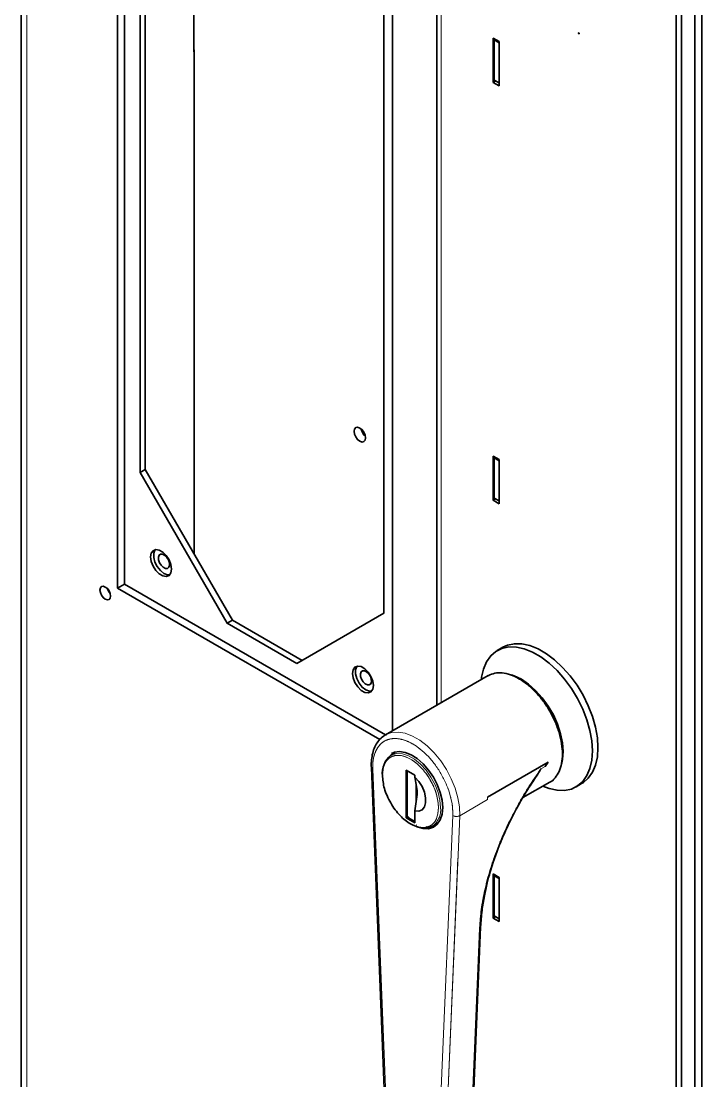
# Paper-space layout 'Blatt1' of a CAD drawing. Header units: millimetres. Extents: x 0 to 1189, y 0 to 841.
# Drawn here: x 468.92 to 482.74, y 140.92 to 162.46 of the extents above; entities that cross this region are included whole.
import ezdxf

# ---------------------------------------------------------------- set-up
doc = ezdxf.new("R2010")
doc.units = ezdxf.units.MM
doc.linetypes.add('PHANTOM', pattern=[12.7, 6.35, -1.27, 1.27, -1.27, 1.27, -1.27])

psp = doc.layouts.new('Blatt1')

# ---------------------------------------------------------------- linework, layer by layer
at = {"color": 7, "linetype": 'Continuous', "lineweight": 35}
for p, q in [((468.92, 220.75), (468.92, 79.57)), ((477.364, 197.685), (477.364, 148.557)), ((482.225, 189.278), (482.225, 104.276)), ((482.331, 104.337), (482.331, 189.217)), ((482.598, 189.062), (482.598, 104.795)), ((482.742, 188.979), (482.742, 104.819)), ((470.876, 175.514), (470.876, 150.936)), ((471.017, 151.017), (471.017, 175.432)), ((471.335, 153.283), (471.335, 172.962)), ((471.441, 153.345), (471.441, 173.023)), ((476.462, 148.036), (476.462, 172.289)), ((476.285, 170.105), (476.285, 150.426)), ((472.424, 161.832), (472.424, 162.73)), ((478.626, 162.042), (478.505, 162.111)), ((478.505, 162.111), (478.505, 161.213)), ((478.527, 162.074), (478.548, 162.087)), ((478.527, 162.074), (478.626, 162.017)), ((478.527, 162.074), (478.527, 161.258)), ((478.626, 161.144), (478.626, 162.042)), ((472.424, 161.881), (472.431, 161.877)), ((472.431, 161.836), (472.424, 161.832)), ((472.431, 151.63), (472.431, 161.877)), ((478.555, 161.242), (478.505, 161.213)), ((478.505, 161.213), (478.626, 161.144)), ((478.527, 161.258), (478.626, 161.201)), ((478.626, 153.55), (478.505, 153.619)), ((478.505, 153.619), (478.505, 152.721)), ((478.527, 153.582), (478.548, 153.595)), ((478.527, 153.582), (478.626, 153.525)), ((478.527, 153.582), (478.527, 152.766)), ((478.626, 152.652), (478.626, 153.55)), ((471.441, 153.345), (471.335, 153.283)), ((473.209, 150.283), (471.441, 153.345)), ((473.103, 150.221), (471.335, 153.283)), ((478.555, 152.749), (478.505, 152.721)), ((478.505, 152.721), (478.626, 152.652)), ((478.527, 152.766), (478.626, 152.709)), ((471.017, 151.017), (470.876, 150.936)), ((470.876, 150.936), (476.205, 147.859)), ((476.321, 147.955), (471.017, 151.017)), ((476.285, 150.426), (474.517, 149.405)), ((473.209, 150.283), (473.103, 150.221)), ((474.517, 149.405), (473.103, 150.221)), ((474.623, 149.466), (473.209, 150.283)), ((478.703, 149.734), (478.589, 149.669)), ((478.404, 149.158), (476.318, 147.953)), ((476.325, 147.953), (476.321, 147.955)), ((476.515, 147.588), (476.43, 147.539)), ((476.506, 147.602), (476.472, 147.563)), ((476.031, 147.291), (476.336, 139.729)), ((476.031, 147.291), (476.031, 147.29)), ((478.392, 146.687), (479.622, 147.397)), ((479.623, 147.397), (478.393, 146.686)), ((479.622, 147.397), (479.561, 147.314)), ((476.914, 147.132), (476.738, 147.234)), ((476.738, 147.234), (476.738, 146.271)), ((476.759, 147.222), (476.759, 146.283)), ((476.914, 147.132), (476.914, 147.097)), ((476.944, 146.609), (476.944, 146.929)), ((479.111, 146.679), (479.654, 146.992)), ((480.189, 146.897), (480.302, 146.963)), ((476.738, 146.271), (476.759, 146.283)), ((476.738, 146.271), (476.914, 146.169)), ((476.759, 146.309), (476.827, 146.243)), ((476.759, 146.283), (476.914, 146.193)), ((476.914, 146.169), (476.914, 146.408)), ((477.265, 146.092), (477.35, 146.141)), ((477.35, 146.141), (477.379, 146.161)), ((478.626, 145.058), (478.505, 145.127)), ((478.505, 145.127), (478.505, 144.229)), ((478.527, 145.09), (478.548, 145.103)), ((478.527, 145.09), (478.626, 145.033)), ((478.527, 145.09), (478.527, 144.274)), ((478.626, 144.159), (478.626, 145.058)), ((478.527, 144.274), (478.626, 144.217)), ((478.045, 139.207), (478.251, 144.053)), ((478.555, 144.257), (478.505, 144.229)), ((478.505, 144.229), (478.626, 144.159))]:
    psp.add_line(p, q, dxfattribs=at)
at = {"color": 7, "linetype": 'PHANTOM', "lineweight": 18}
for p, q in [((468.92, 220.75), (468.92, 79.57)), ((477.364, 197.685), (477.364, 148.557)), ((482.225, 189.278), (482.225, 104.276)), ((482.331, 104.337), (482.331, 189.217)), ((482.598, 189.062), (482.598, 104.795)), ((482.742, 188.979), (482.742, 104.819)), ((470.876, 175.514), (470.876, 150.936)), ((471.017, 151.017), (471.017, 175.432)), ((471.335, 153.283), (471.335, 172.962)), ((471.441, 153.345), (471.441, 173.023)), ((476.462, 148.036), (476.462, 172.289)), ((476.285, 170.105), (476.285, 150.426)), ((472.424, 161.832), (472.424, 162.73)), ((478.626, 162.042), (478.505, 162.111)), ((478.505, 162.111), (478.505, 161.213)), ((478.527, 162.074), (478.548, 162.087)), ((478.527, 162.074), (478.626, 162.017)), ((478.527, 162.074), (478.527, 161.258)), ((478.626, 161.144), (478.626, 162.042)), ((472.424, 161.881), (472.431, 161.877)), ((472.431, 161.836), (472.424, 161.832)), ((472.431, 151.63), (472.431, 161.877)), ((478.555, 161.242), (478.505, 161.213)), ((478.505, 161.213), (478.626, 161.144)), ((478.527, 161.258), (478.626, 161.201)), ((478.626, 153.55), (478.505, 153.619)), ((478.505, 153.619), (478.505, 152.721)), ((478.527, 153.582), (478.548, 153.595)), ((478.527, 153.582), (478.626, 153.525)), ((478.527, 153.582), (478.527, 152.766)), ((478.626, 152.652), (478.626, 153.55)), ((471.441, 153.345), (471.335, 153.283)), ((473.209, 150.283), (471.441, 153.345)), ((473.103, 150.221), (471.335, 153.283)), ((478.555, 152.749), (478.505, 152.721)), ((478.505, 152.721), (478.626, 152.652)), ((478.527, 152.766), (478.626, 152.709)), ((471.017, 151.017), (470.876, 150.936)), ((470.876, 150.936), (476.205, 147.859)), ((476.321, 147.955), (471.017, 151.017)), ((476.285, 150.426), (474.517, 149.405)), ((473.209, 150.283), (473.103, 150.221)), ((474.517, 149.405), (473.103, 150.221)), ((474.623, 149.466), (473.209, 150.283)), ((478.703, 149.734), (478.589, 149.669)), ((478.404, 149.158), (476.318, 147.953)), ((476.325, 147.953), (476.321, 147.955)), ((476.515, 147.588), (476.43, 147.539)), ((476.506, 147.602), (476.472, 147.563)), ((476.031, 147.291), (476.336, 139.729)), ((476.031, 147.291), (476.031, 147.29)), ((478.392, 146.687), (479.622, 147.397)), ((479.623, 147.397), (478.393, 146.686)), ((479.622, 147.397), (479.561, 147.314)), ((476.914, 147.132), (476.738, 147.234)), ((476.738, 147.234), (476.738, 146.271)), ((476.759, 147.222), (476.759, 146.283)), ((476.914, 147.132), (476.914, 147.097)), ((476.944, 146.609), (476.944, 146.929)), ((479.111, 146.679), (479.654, 146.992)), ((480.189, 146.897), (480.302, 146.963)), ((476.738, 146.271), (476.759, 146.283)), ((476.738, 146.271), (476.914, 146.169)), ((476.759, 146.309), (476.827, 146.243)), ((476.759, 146.283), (476.914, 146.193)), ((476.914, 146.169), (476.914, 146.408)), ((477.265, 146.092), (477.35, 146.141)), ((477.35, 146.141), (477.379, 146.161)), ((478.626, 145.058), (478.505, 145.127)), ((478.505, 145.127), (478.505, 144.229)), ((478.527, 145.09), (478.548, 145.103)), ((478.527, 145.09), (478.626, 145.033)), ((478.527, 145.09), (478.527, 144.274)), ((478.626, 144.159), (478.626, 145.058)), ((478.527, 144.274), (478.626, 144.217)), ((478.045, 139.207), (478.251, 144.053)), ((478.555, 144.257), (478.505, 144.229)), ((478.505, 144.229), (478.626, 144.159))]:
    psp.add_line(p, q, dxfattribs=at)
at = {"color": 8, "linetype": 'Continuous', "lineweight": 18}
for p, q in [((469.037, 220.587), (469.037, 79.407)), ((477.452, 148.608), (477.452, 197.504)), ((479.561, 147.314), (479.476, 147.265)), ((476.365, 139.692), (476.06, 147.254)), ((478.391, 146.639), (477.826, 146.312)), ((478.393, 146.686), (478.391, 146.639)), ((477.684, 146.316), (477.379, 139.107)), ((477.52, 139.103), (477.826, 146.312)), ((478.023, 139.177), (478.229, 144.023))]:
    psp.add_line(p, q, dxfattribs=at)
at = {"color": 8, "linetype": 'PHANTOM', "lineweight": 18}
for p, q in [((469.037, 220.587), (469.037, 79.407)), ((477.452, 148.608), (477.452, 197.504)), ((479.561, 147.314), (479.476, 147.265)), ((476.365, 139.692), (476.06, 147.254)), ((478.391, 146.639), (477.826, 146.312)), ((478.393, 146.686), (478.391, 146.639)), ((477.684, 146.316), (477.379, 139.107)), ((477.52, 139.103), (477.826, 146.312)), ((478.023, 139.177), (478.229, 144.023))]:
    psp.add_line(p, q, dxfattribs=at)
at = {"color": 7, "linetype": 'Continuous', "lineweight": 35, "flags": 128}
for points in [[(480.245, 162.201), (480.242, 162.203), (480.24, 162.206), (480.238, 162.21), (480.238, 162.213), (480.238, 162.216), (480.24, 162.218), (480.242, 162.218), (480.245, 162.217), (480.248, 162.215), (480.25, 162.212), (480.251, 162.209), (480.252, 162.205), (480.251, 162.202), (480.25, 162.201), (480.248, 162.2), (480.245, 162.201)], [(475.797, 153.92), (475.753, 153.956), (475.715, 154.007), (475.689, 154.065), (475.681, 154.122), (475.689, 154.169), (475.715, 154.198), (475.753, 154.205), (475.797, 154.189), (475.842, 154.153), (475.88, 154.102), (475.905, 154.044), (475.914, 153.987), (475.905, 153.941), (475.88, 153.912), (475.842, 153.905), (475.797, 153.92)], [(471.548, 151.569), (471.56, 151.645), (471.597, 151.697), (471.654, 151.72), (471.723, 151.709), (471.797, 151.666), (471.866, 151.597), (471.922, 151.51), (471.959, 151.415), (471.972, 151.324), (471.959, 151.247), (471.922, 151.195), (471.866, 151.173), (471.797, 151.184), (471.723, 151.226), (471.654, 151.295), (471.597, 151.383), (471.56, 151.477), (471.548, 151.569)], [(471.641, 151.716), (471.636, 151.709), (471.611, 151.644), (471.611, 151.559), (471.636, 151.464), (471.683, 151.372), (471.747, 151.293), (471.82, 151.236), (471.892, 151.209), (471.938, 151.209)], [(471.918, 151.359), (471.932, 151.399), (471.929, 151.452), (471.91, 151.509), (471.876, 151.561), (471.835, 151.602), (471.79, 151.624), (471.751, 151.624), (471.722, 151.603), (471.708, 151.563), (471.71, 151.51), (471.73, 151.453), (471.763, 151.4), (471.805, 151.36), (471.849, 151.338), (471.889, 151.337), (471.918, 151.359)], [(470.52, 150.896), (470.529, 150.939), (470.552, 150.966), (470.587, 150.973), (470.628, 150.958), (470.67, 150.925), (470.705, 150.878), (470.728, 150.824), (470.736, 150.771), (470.728, 150.729), (470.705, 150.702), (470.67, 150.695), (470.628, 150.709), (470.587, 150.742), (470.552, 150.79), (470.529, 150.844), (470.52, 150.896)], [(470.728, 150.825), (470.693, 150.871), (470.67, 150.924)], [(470.724, 150.829), (470.693, 150.871), (470.671, 150.921)], [(478.265, 149.077), (478.271, 149.124), (478.308, 149.292), (478.37, 149.438), (478.455, 149.559), (478.56, 149.651), (478.684, 149.712), (478.824, 149.741), (478.976, 149.738), (479.138, 149.702), (479.305, 149.635), (479.474, 149.537), (479.641, 149.411), (479.803, 149.261), (479.955, 149.088), (480.095, 148.897), (480.219, 148.693), (480.324, 148.479), (480.409, 148.262), (480.47, 148.044), (480.508, 147.832), (480.521, 147.63), (480.508, 147.443), (480.47, 147.274), (480.409, 147.128), (480.324, 147.008), (480.219, 146.916), (480.095, 146.854), (479.955, 146.825), (479.803, 146.828), (479.641, 146.864), (479.515, 146.912)], [(478.703, 149.734), (478.797, 149.777), (478.937, 149.806), (479.089, 149.803), (479.251, 149.767), (479.418, 149.7), (479.587, 149.602), (479.754, 149.477), (479.916, 149.326), (480.068, 149.153), (480.208, 148.963), (480.332, 148.758), (480.437, 148.545), (480.522, 148.327), (480.584, 148.109), (480.621, 147.897), (480.634, 147.695), (480.621, 147.508), (480.584, 147.339), (480.522, 147.193), (480.437, 147.073), (480.332, 146.981), (480.302, 146.963)], [(475.649, 149.201), (475.662, 149.277), (475.698, 149.33), (475.755, 149.352), (475.824, 149.341), (475.898, 149.299), (475.967, 149.229), (476.023, 149.142), (476.06, 149.047), (476.073, 148.956), (476.06, 148.88), (476.023, 148.827), (475.967, 148.805), (475.898, 148.816), (475.824, 148.859), (475.755, 148.928), (475.698, 149.015), (475.662, 149.11), (475.649, 149.201)], [(475.743, 149.349), (475.737, 149.342), (475.712, 149.276), (475.712, 149.191), (475.737, 149.097), (475.785, 149.004), (475.848, 148.925), (475.921, 148.868), (475.994, 148.841), (476.039, 148.842)], [(476.019, 148.991), (476.033, 149.031), (476.03, 149.084), (476.011, 149.141), (475.978, 149.194), (475.936, 149.234), (475.892, 149.256), (475.852, 149.257), (475.823, 149.235), (475.809, 149.195), (475.812, 149.143), (475.831, 149.086), (475.864, 149.033), (475.906, 148.992), (475.95, 148.97), (475.99, 148.97), (476.019, 148.991)], [(478.876, 149.172), (478.931, 149.154), (479.078, 149.083), (479.226, 148.983), (479.368, 148.857), (479.502, 148.707), (479.624, 148.539), (479.728, 148.358), (479.813, 148.169), (479.876, 147.978), (479.914, 147.791), (479.927, 147.614), (479.914, 147.451), (479.891, 147.352)], [(476.333, 147.961), (476.33, 147.96), (476.318, 147.953)], [(477.48, 146.479), (477.468, 146.627), (477.431, 146.784), (477.371, 146.943), (477.291, 147.097), (477.194, 147.24), (477.083, 147.366), (476.964, 147.471), (476.841, 147.549), (476.72, 147.598), (476.604, 147.615), (476.5, 147.6), (476.442, 147.575)], [(476.914, 146.408), (476.995, 146.404), (477.062, 146.433), (477.109, 146.491), (477.134, 146.575), (477.134, 146.677), (477.109, 146.789), (477.062, 146.902), (476.995, 147.008), (476.914, 147.097)], [(476.933, 146.096), (476.964, 146.083), (477.083, 146.049), (477.194, 146.048), (477.291, 146.079), (477.371, 146.141), (477.431, 146.23), (477.468, 146.345), (477.48, 146.479)], [(477.307, 146.117), (477.332, 146.121), (477.358, 146.127)]]:
    psp.add_lwpolyline(points, dxfattribs=at)
at = {"color": 7, "linetype": 'PHANTOM', "lineweight": 18, "flags": 128}
for points in [[(480.245, 162.201), (480.242, 162.203), (480.24, 162.206), (480.238, 162.21), (480.238, 162.213), (480.238, 162.216), (480.24, 162.218), (480.242, 162.218), (480.245, 162.217), (480.248, 162.215), (480.25, 162.212), (480.251, 162.209), (480.252, 162.205), (480.251, 162.202), (480.25, 162.201), (480.248, 162.2), (480.245, 162.201)], [(475.797, 153.92), (475.753, 153.956), (475.715, 154.007), (475.689, 154.065), (475.681, 154.122), (475.689, 154.169), (475.715, 154.198), (475.753, 154.205), (475.797, 154.189), (475.842, 154.153), (475.88, 154.102), (475.905, 154.044), (475.914, 153.987), (475.905, 153.941), (475.88, 153.912), (475.842, 153.905), (475.797, 153.92)], [(471.548, 151.569), (471.56, 151.645), (471.597, 151.697), (471.654, 151.72), (471.723, 151.709), (471.797, 151.666), (471.866, 151.597), (471.922, 151.51), (471.959, 151.415), (471.972, 151.324), (471.959, 151.247), (471.922, 151.195), (471.866, 151.173), (471.797, 151.184), (471.723, 151.226), (471.654, 151.295), (471.597, 151.383), (471.56, 151.477), (471.548, 151.569)], [(471.643, 151.718), (471.636, 151.709), (471.611, 151.644), (471.611, 151.559), (471.636, 151.464), (471.683, 151.372), (471.747, 151.293), (471.82, 151.236), (471.892, 151.209), (471.937, 151.209)], [(471.918, 151.359), (471.932, 151.399), (471.929, 151.452), (471.91, 151.509), (471.876, 151.561), (471.835, 151.602), (471.79, 151.624), (471.751, 151.624), (471.722, 151.603), (471.708, 151.563), (471.71, 151.51), (471.73, 151.453), (471.763, 151.4), (471.805, 151.36), (471.849, 151.338), (471.889, 151.337), (471.918, 151.359)], [(470.52, 150.896), (470.529, 150.939), (470.552, 150.966), (470.587, 150.973), (470.628, 150.958), (470.67, 150.925), (470.705, 150.878), (470.728, 150.824), (470.736, 150.771), (470.728, 150.729), (470.705, 150.702), (470.67, 150.695), (470.628, 150.709), (470.587, 150.742), (470.552, 150.79), (470.529, 150.844), (470.52, 150.896)], [(470.728, 150.825), (470.693, 150.871), (470.67, 150.924)], [(470.724, 150.829), (470.693, 150.871), (470.671, 150.921)], [(478.265, 149.077), (478.271, 149.124), (478.308, 149.292), (478.37, 149.438), (478.455, 149.559), (478.56, 149.651), (478.684, 149.712), (478.824, 149.741), (478.976, 149.738), (479.138, 149.702), (479.305, 149.635), (479.474, 149.537), (479.641, 149.411), (479.803, 149.261), (479.955, 149.088), (480.095, 148.897), (480.219, 148.693), (480.324, 148.479), (480.409, 148.262), (480.47, 148.044), (480.508, 147.832), (480.521, 147.63), (480.508, 147.443), (480.47, 147.274), (480.409, 147.128), (480.324, 147.008), (480.219, 146.916), (480.095, 146.854), (479.955, 146.825), (479.803, 146.828), (479.641, 146.864), (479.515, 146.912)], [(478.703, 149.734), (478.797, 149.777), (478.937, 149.806), (479.089, 149.803), (479.251, 149.767), (479.418, 149.7), (479.587, 149.602), (479.754, 149.477), (479.916, 149.326), (480.068, 149.153), (480.208, 148.963), (480.332, 148.758), (480.437, 148.545), (480.522, 148.327), (480.584, 148.109), (480.621, 147.897), (480.634, 147.695), (480.621, 147.508), (480.584, 147.339), (480.522, 147.193), (480.437, 147.073), (480.332, 146.981), (480.302, 146.963)], [(475.649, 149.201), (475.662, 149.277), (475.698, 149.33), (475.755, 149.352), (475.824, 149.341), (475.898, 149.299), (475.967, 149.229), (476.023, 149.142), (476.06, 149.047), (476.073, 148.956), (476.06, 148.88), (476.023, 148.827), (475.967, 148.805), (475.898, 148.816), (475.824, 148.859), (475.755, 148.928), (475.698, 149.015), (475.662, 149.11), (475.649, 149.201)], [(475.743, 149.349), (475.737, 149.342), (475.712, 149.276), (475.712, 149.191), (475.737, 149.097), (475.785, 149.004), (475.848, 148.925), (475.921, 148.868), (475.994, 148.841), (476.039, 148.842)], [(476.019, 148.991), (476.033, 149.031), (476.03, 149.084), (476.011, 149.141), (475.978, 149.194), (475.936, 149.234), (475.892, 149.256), (475.852, 149.257), (475.823, 149.235), (475.809, 149.195), (475.812, 149.143), (475.831, 149.086), (475.864, 149.033), (475.906, 148.992), (475.95, 148.97), (475.99, 148.97), (476.019, 148.991)], [(478.876, 149.172), (478.931, 149.154), (479.078, 149.083), (479.226, 148.983), (479.368, 148.857), (479.502, 148.707), (479.624, 148.539), (479.728, 148.358), (479.813, 148.169), (479.876, 147.978), (479.914, 147.791), (479.927, 147.614), (479.914, 147.451), (479.891, 147.352)], [(476.333, 147.961), (476.33, 147.96), (476.318, 147.953)], [(477.48, 146.479), (477.468, 146.627), (477.431, 146.784), (477.371, 146.943), (477.291, 147.097), (477.194, 147.24), (477.083, 147.366), (476.964, 147.471), (476.841, 147.549), (476.72, 147.598), (476.604, 147.615), (476.5, 147.6), (476.442, 147.575)], [(476.914, 146.408), (476.995, 146.404), (477.062, 146.433), (477.109, 146.491), (477.134, 146.575), (477.134, 146.677), (477.109, 146.789), (477.062, 146.902), (476.995, 147.008), (476.914, 147.097)], [(476.933, 146.096), (476.964, 146.083), (477.083, 146.049), (477.194, 146.048), (477.291, 146.079), (477.371, 146.141), (477.431, 146.23), (477.468, 146.345), (477.48, 146.479)], [(477.307, 146.117), (477.332, 146.121), (477.358, 146.127)]]:
    psp.add_lwpolyline(points, dxfattribs=at)
at = {"color": 8, "linetype": 'Continuous', "lineweight": 18, "flags": 128}
for points in [[(477.826, 146.312), (477.82, 146.489), (477.789, 146.677), (477.733, 146.87), (477.655, 147.064), (477.556, 147.252), (477.439, 147.429), (477.308, 147.589), (477.166, 147.729), (477.018, 147.844), (476.868, 147.931), (476.719, 147.987), (476.578, 148.011), (476.446, 148.002), (476.333, 147.961)], [(477.438, 146.475), (477.425, 146.624), (477.387, 146.782), (477.325, 146.941), (477.242, 147.094), (477.143, 147.236), (477.03, 147.359), (476.909, 147.458), (476.786, 147.529), (476.665, 147.569), (476.552, 147.577), (476.452, 147.55), (476.43, 147.539)]]:
    psp.add_lwpolyline(points, dxfattribs=at)
at = {"color": 8, "linetype": 'PHANTOM', "lineweight": 18, "flags": 128}
for points in [[(477.826, 146.312), (477.82, 146.489), (477.789, 146.677), (477.733, 146.87), (477.655, 147.064), (477.556, 147.252), (477.439, 147.429), (477.308, 147.589), (477.166, 147.729), (477.018, 147.844), (476.868, 147.931), (476.719, 147.987), (476.578, 148.011), (476.446, 148.002), (476.333, 147.961)], [(477.438, 146.475), (477.425, 146.624), (477.387, 146.782), (477.325, 146.941), (477.242, 147.094), (477.143, 147.236), (477.03, 147.359), (476.909, 147.458), (476.786, 147.529), (476.665, 147.569), (476.552, 147.577), (476.452, 147.55), (476.43, 147.539)]]:
    psp.add_lwpolyline(points, dxfattribs=at)
at = {"color": 7, "linetype": 'Continuous', "lineweight": 35}
for centre, radius, start, end in [((476.088, 154.222), 0.268, 191.4705, 228.5242), ((476.714, 147.177), 0.46, 128.2092, 187.1917), ((477.111, 146.37), 0.317, 259.5194, 299.1063)]:
    psp.add_arc(centre, radius, start, end, dxfattribs=at)
at = {"color": 7, "linetype": 'PHANTOM', "lineweight": 18}
for centre, radius, start, end in [((476.088, 154.222), 0.268, 191.4705, 228.5242), ((476.714, 147.177), 0.46, 128.2092, 187.1917), ((477.111, 146.37), 0.317, 259.5194, 299.1063)]:
    psp.add_arc(centre, radius, start, end, dxfattribs=at)
at = {"color": 8, "linetype": 'Continuous', "lineweight": 18}
for centre, radius, start, end in [((476.077, 147.298), 0.0473, 190.1423, 248.4065), ((477.024, 146.431), 0.416, 305.3662, 5.9826), ((477.759, 146.444), 0.148, 239.8416, 297.039), ((478.213, 144.057), 0.0383, 294.9549, 354.5698)]:
    psp.add_arc(centre, radius, start, end, dxfattribs=at)
at = {"color": 8, "linetype": 'PHANTOM', "lineweight": 18}
for centre, radius, start, end in [((476.077, 147.298), 0.0473, 190.1423, 248.4065), ((477.024, 146.431), 0.416, 305.3662, 5.9826), ((477.759, 146.444), 0.148, 239.8416, 297.039), ((478.213, 144.057), 0.0383, 294.9549, 354.5698)]:
    psp.add_arc(centre, radius, start, end, dxfattribs=at)
at = {"color": 7, "linetype": 'Continuous', "lineweight": 35}
for points, knots in [([(479.913, 147.565), (479.909, 147.633), (479.903, 147.771), (479.85, 147.994), (479.769, 148.219), (479.658, 148.438), (479.523, 148.644), (479.369, 148.827), (479.202, 148.982), (479.029, 149.102), (478.855, 149.183), (478.689, 149.22), (478.533, 149.216), (478.447, 149.177), (478.404, 149.157)], [0, 0, 0, 0, 0.083336, 0.166672, 0.250009, 0.333345, 0.416681, 0.500017, 0.583353, 0.66669, 0.750026, 0.833362, 0.916698, 1, 1, 1, 1]), ([(476.337, 147.96), (476.317, 147.95), (476.259, 147.921), (476.183, 147.845), (476.112, 147.74), (476.064, 147.619), (476.037, 147.485), (476.026, 147.374), (476.031, 147.307), (476.033, 147.29)], [0, 0, 0, 0, 0.093511, 0.275674, 0.443416, 0.612193, 0.78007, 0.945646, 1, 1, 1, 1]), ([(479.654, 146.992), (479.654, 146.992), (479.698, 147.009), (479.767, 147.08), (479.851, 147.207), (479.903, 147.37), (479.909, 147.5), (479.913, 147.565)], [0, 0, 0, 0, 0.000103, 0.250077, 0.500052, 0.750026, 1, 1, 1, 1]), ([(477.163, 146.083), (477.155, 146.079), (477.117, 146.064), (477.007, 146.068), (476.827, 146.129), (476.644, 146.276), (476.512, 146.431), (476.421, 146.569), (476.347, 146.717), (476.276, 146.911), (476.264, 147.045), (476.257, 147.132)], [0, 0, 0, 0, 0.02643, 0.118143, 0.288513, 0.458884, 0.550597, 0.644257, 0.737916, 0.82963, 1, 1, 1, 1]), ([(476.914, 146.408), (476.924, 146.471), (476.943, 146.597), (476.969, 146.786), (476.943, 146.944), (476.924, 147.046), (476.914, 147.097)], [0, 0, 0, 0, 0.252511, 0.50584, 0.751703, 1, 1, 1, 1]), ([(479.323, 147.029), (479.342, 147.054), (479.397, 147.129), (479.444, 147.211), (479.476, 147.265)], [0, 0, 0, 0, 0.339088, 1, 1, 1, 1]), ([(478.251, 144.054), (478.258, 144.163), (478.272, 144.367), (478.321, 144.667), (478.379, 144.93), (478.439, 145.153), (478.496, 145.337), (478.568, 145.548), (478.678, 145.834), (478.834, 146.178), (479.025, 146.541), (479.185, 146.817), (479.296, 146.978), (479.328, 147.025)], [0, 0, 0, 0, 0.118129, 0.22146, 0.309946, 0.38359, 0.442379, 0.491566, 0.589783, 0.721763, 0.828536, 0.950329, 1, 1, 1, 1]), ([(476.944, 146.121), (476.944, 146.121), (476.945, 146.12), (476.946, 146.121), (476.947, 146.121)], [0, 0, 0, 0, 0.552751, 1, 1, 1, 1])]:
    psp.add_open_spline(points, degree=3, knots=knots, dxfattribs=at)
at = {"color": 7, "linetype": 'PHANTOM', "lineweight": 18}
for points, knots in [([(479.913, 147.565), (479.909, 147.633), (479.903, 147.771), (479.85, 147.994), (479.769, 148.219), (479.658, 148.438), (479.523, 148.644), (479.369, 148.827), (479.202, 148.982), (479.029, 149.102), (478.855, 149.183), (478.689, 149.22), (478.533, 149.216), (478.447, 149.177), (478.404, 149.157)], [0, 0, 0, 0, 0.083336, 0.166672, 0.250009, 0.333345, 0.416681, 0.500017, 0.583353, 0.66669, 0.750026, 0.833362, 0.916698, 1, 1, 1, 1]), ([(476.337, 147.96), (476.317, 147.95), (476.259, 147.921), (476.183, 147.845), (476.112, 147.74), (476.064, 147.619), (476.037, 147.485), (476.026, 147.374), (476.031, 147.307), (476.033, 147.29)], [0, 0, 0, 0, 0.093511, 0.275674, 0.443416, 0.612193, 0.78007, 0.945646, 1, 1, 1, 1]), ([(479.654, 146.992), (479.654, 146.992), (479.698, 147.009), (479.767, 147.08), (479.851, 147.207), (479.903, 147.37), (479.909, 147.5), (479.913, 147.565)], [0, 0, 0, 0, 0.000103, 0.250077, 0.500052, 0.750026, 1, 1, 1, 1]), ([(477.163, 146.083), (477.155, 146.079), (477.117, 146.064), (477.007, 146.068), (476.827, 146.129), (476.644, 146.276), (476.512, 146.431), (476.421, 146.569), (476.347, 146.717), (476.276, 146.911), (476.264, 147.045), (476.257, 147.132)], [0, 0, 0, 0, 0.02643, 0.118143, 0.288513, 0.458884, 0.550597, 0.644257, 0.737916, 0.82963, 1, 1, 1, 1]), ([(476.914, 146.408), (476.924, 146.471), (476.943, 146.597), (476.969, 146.786), (476.943, 146.944), (476.924, 147.046), (476.914, 147.097)], [0, 0, 0, 0, 0.252511, 0.50584, 0.751703, 1, 1, 1, 1]), ([(479.323, 147.029), (479.342, 147.054), (479.397, 147.129), (479.444, 147.211), (479.476, 147.265)], [0, 0, 0, 0, 0.339088, 1, 1, 1, 1]), ([(478.251, 144.054), (478.258, 144.163), (478.272, 144.367), (478.321, 144.667), (478.379, 144.93), (478.439, 145.153), (478.496, 145.337), (478.568, 145.548), (478.678, 145.834), (478.834, 146.178), (479.025, 146.541), (479.185, 146.817), (479.296, 146.978), (479.328, 147.025)], [0, 0, 0, 0, 0.118129, 0.22146, 0.309946, 0.38359, 0.442379, 0.491566, 0.589783, 0.721763, 0.828536, 0.950329, 1, 1, 1, 1]), ([(476.944, 146.121), (476.944, 146.121), (476.945, 146.12), (476.946, 146.121), (476.947, 146.121)], [0, 0, 0, 0, 0.552751, 1, 1, 1, 1])]:
    psp.add_open_spline(points, degree=3, knots=knots, dxfattribs=at)
at = {"color": 8, "linetype": 'Continuous', "lineweight": 18}
for points, knots in [([(476.06, 147.254), (476.06, 147.316), (476.061, 147.441), (476.105, 147.601), (476.178, 147.733), (476.281, 147.826), (476.406, 147.876), (476.548, 147.885), (476.705, 147.852), (476.872, 147.776), (477.039, 147.659), (477.196, 147.511), (477.338, 147.338), (477.463, 147.143), (477.566, 146.932), (477.64, 146.715), (477.683, 146.505), (477.684, 146.378), (477.684, 146.316)], [0, 0, 0, 0, 0.060947, 0.12403, 0.18801, 0.251539, 0.313323, 0.373672, 0.436171, 0.5, 0.563829, 0.626328, 0.686677, 0.748461, 0.81199, 0.87597, 0.939053, 1, 1, 1, 1]), ([(476.257, 147.132), (476.264, 147.21), (476.276, 147.331), (476.347, 147.443), (476.421, 147.506), (476.512, 147.538), (476.644, 147.541), (476.826, 147.477), (477.008, 147.331), (477.14, 147.175), (477.232, 147.037), (477.305, 146.89), (477.376, 146.696), (477.388, 146.562), (477.395, 146.475)], [0, 0, 0, 0, 0.119728, 0.18418, 0.25, 0.31582, 0.380272, 0.5, 0.619728, 0.68418, 0.75, 0.81582, 0.880272, 1, 1, 1, 1]), ([(478.229, 144.023), (478.238, 144.149), (478.256, 144.402), (478.33, 144.805), (478.439, 145.219), (478.585, 145.639), (478.763, 146.06), (478.973, 146.475), (479.209, 146.881), (479.387, 147.137), (479.476, 147.265)], [0, 0, 0, 0, 0.124777, 0.249876, 0.375055, 0.500221, 0.625356, 0.750449, 0.875399, 1, 1, 1, 1]), ([(477.395, 146.475), (477.388, 146.396), (477.376, 146.276), (477.305, 146.165), (477.24, 146.105), (477.186, 146.089), (477.163, 146.083)], [0, 0, 0, 0, 0.4027922, 0.6196222, 0.8410538, 1, 1, 1, 1])]:
    psp.add_open_spline(points, degree=3, knots=knots, dxfattribs=at)
at = {"color": 8, "linetype": 'PHANTOM', "lineweight": 18}
for points, knots in [([(476.06, 147.254), (476.06, 147.316), (476.061, 147.441), (476.105, 147.601), (476.178, 147.733), (476.281, 147.826), (476.406, 147.876), (476.548, 147.885), (476.705, 147.852), (476.872, 147.776), (477.039, 147.659), (477.196, 147.511), (477.338, 147.338), (477.463, 147.143), (477.566, 146.932), (477.64, 146.715), (477.683, 146.505), (477.684, 146.378), (477.684, 146.316)], [0, 0, 0, 0, 0.060947, 0.12403, 0.18801, 0.251539, 0.313323, 0.373672, 0.436171, 0.5, 0.563829, 0.626328, 0.686677, 0.748461, 0.81199, 0.87597, 0.939053, 1, 1, 1, 1]), ([(476.257, 147.132), (476.264, 147.21), (476.276, 147.331), (476.347, 147.443), (476.421, 147.506), (476.512, 147.538), (476.644, 147.541), (476.826, 147.477), (477.008, 147.331), (477.14, 147.175), (477.232, 147.037), (477.305, 146.89), (477.376, 146.696), (477.388, 146.562), (477.395, 146.475)], [0, 0, 0, 0, 0.119728, 0.18418, 0.25, 0.31582, 0.380272, 0.5, 0.619728, 0.68418, 0.75, 0.81582, 0.880272, 1, 1, 1, 1]), ([(478.229, 144.023), (478.238, 144.149), (478.256, 144.402), (478.33, 144.805), (478.439, 145.219), (478.585, 145.639), (478.763, 146.06), (478.973, 146.475), (479.209, 146.881), (479.387, 147.137), (479.476, 147.265)], [0, 0, 0, 0, 0.124777, 0.249876, 0.375055, 0.500221, 0.625356, 0.750449, 0.875399, 1, 1, 1, 1]), ([(477.395, 146.475), (477.388, 146.396), (477.376, 146.276), (477.305, 146.165), (477.24, 146.105), (477.186, 146.089), (477.163, 146.083)], [0, 0, 0, 0, 0.4027922, 0.6196222, 0.8410538, 1, 1, 1, 1])]:
    psp.add_open_spline(points, degree=3, knots=knots, dxfattribs=at)

doc.saveas('drawing.dxf')
